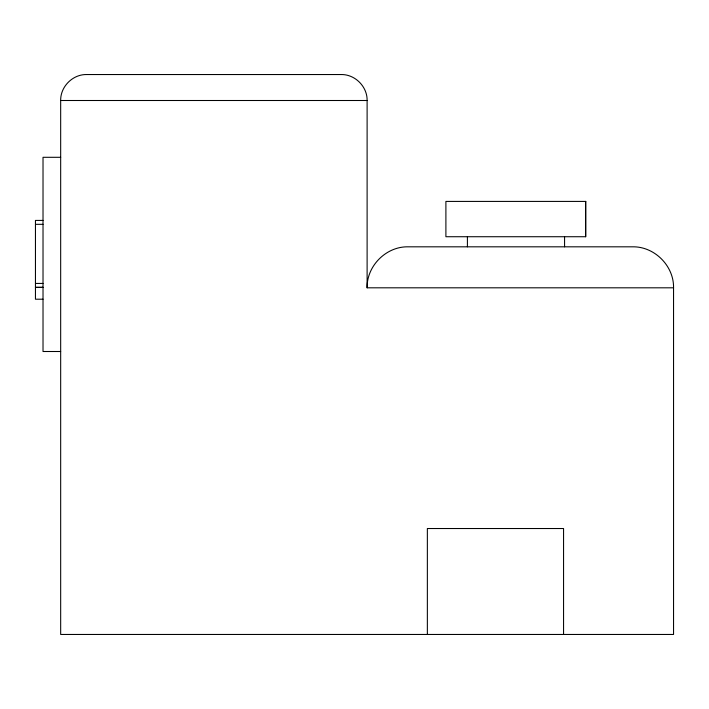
<?xml version="1.0" encoding="UTF-8"?>
<svg xmlns="http://www.w3.org/2000/svg" width="709" height="709" viewBox="0 0 709 709"><rect width="100%" height="100%" fill="white"/><g stroke="black" fill="none" stroke-linecap="round" stroke-linejoin="round"><path stroke-width="1.06" d="M60.673 100.501C60.38 86.622 72.752 74.25 86.631 74.542L341.153 74.542C355.032 74.25 367.404 86.622 367.111 100.501L367.111 287.81L673.55 287.81L673.55 634.458L60.673 634.458L60.673 100.501L367.111 100.501M367.111 287.81C366.65 265.902 386.192 246.36 408.109 246.821L632.552 246.821C654.469 246.36 674.011 265.902 673.55 287.81M60.673 157.301L43.019 157.301L43.019 351.504L60.673 351.504M43.019 220.419L35.45 220.419L35.45 299.207L43.019 299.207M35.45 224.328L43.019 224.328M35.45 283.432L43.019 283.432M35.45 287.305L43.019 287.305M35.45 287.42L43.019 287.42M585.59 201.418L585.59 236.726M564.568 236.726L564.568 246.821M563.558 634.458L563.558 528.524L427.359 528.524L427.359 634.458M467.408 236.726L467.408 246.821M585.749 201.418L445.899 201.418L445.899 236.726L585.749 236.726L585.749 201.418"/></g></svg>
